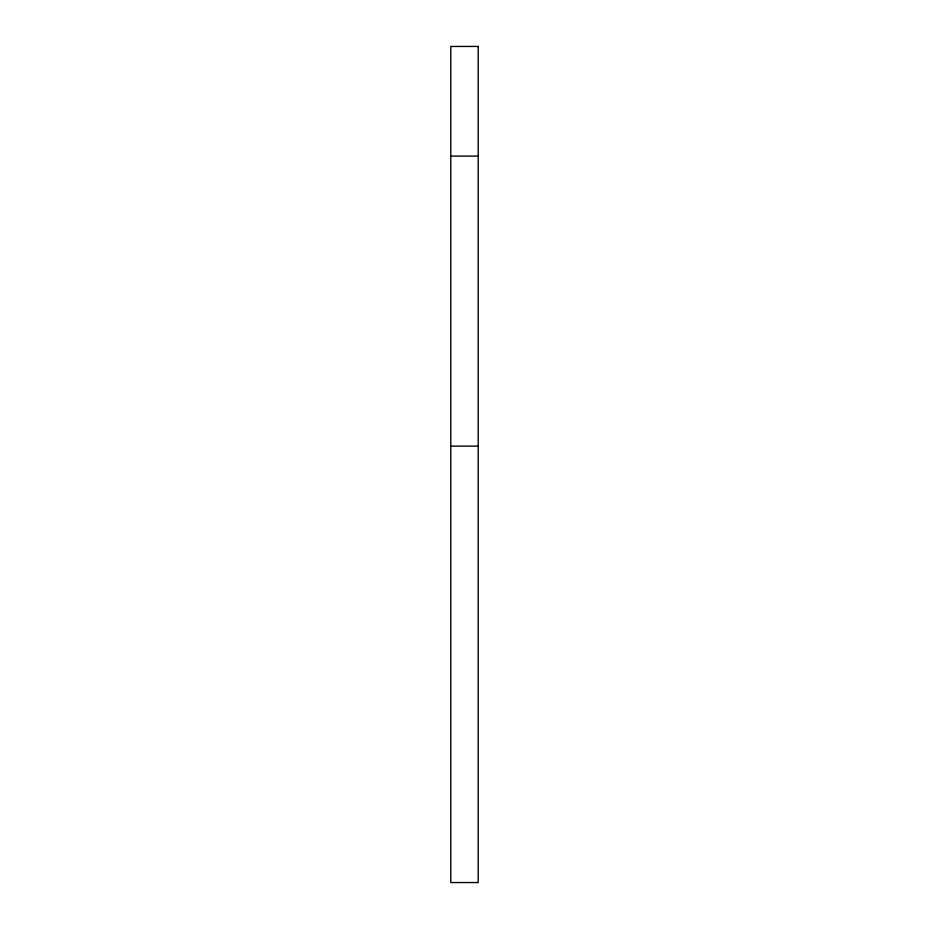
<?xml version="1.0" encoding="UTF-8"?>
<svg xmlns="http://www.w3.org/2000/svg" width="929" height="929" viewBox="0 0 929 929"><rect width="100%" height="100%" fill="white"/><g stroke="black" fill="none" stroke-linecap="round" stroke-linejoin="round"><path stroke-width="1.39" d="M450.797 156.107L478.203 156.107M450.797 446.129L478.203 446.129M478.203 46.45L450.797 46.45L450.797 882.55L478.203 882.55L478.203 46.45"/></g></svg>
